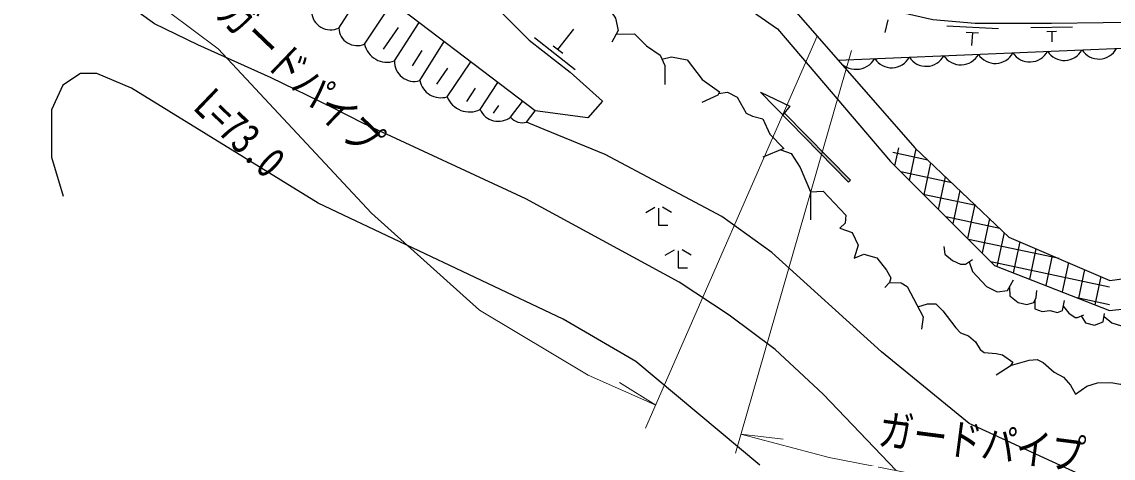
# Model space of a CAD drawing. Units: millimetres at full size, sheet at 1:1000; details may follow other scales. Extents: x 40000 to 680000, y 20000 to 380000.
# Drawn here: x 91332 to 154480, y 241516 to 266764 of the extents above; entities that cross this region are included whole.
import ezdxf
from ezdxf.enums import TextEntityAlignment as Align

# ---------------------------------------------------------------- set-up
doc = ezdxf.new("R2010")
doc.units = ezdxf.units.MM
doc.header["$LTSCALE"] = 1000
doc.layers.add('M-BGD', color=7, linetype='Continuous', lineweight=25)
doc.layers.add('M-STR-HTXT', color=7, linetype='Continuous', lineweight=13)
doc.styles.add('ＭＳ ゴシック', font='')
doc.styles.get('ＭＳ ゴシック').set_extended_font_data('MS Gothic')

msp = doc.modelspace()

# ---------------------------------------------------------------- hatches: boundary and pattern name
at = {"layer": 'M-BGD'}
msp.add_hatch(color=256, dxfattribs=at).paths.add_polyline_path([(135451, 261498), (137653, 259251), (139275, 257595), (139168, 257490), (137605, 259086)])

# ---------------------------------------------------------------- linework, layer by layer
for p, q in [((109674, 266406), (111340, 269002)), ((111167, 265475), (112783, 267901)), ((112891, 264504), (114326, 266725)), ((141433, 266883), (141266, 266152)), ((147845, 266352), (144850, 266517)), ((112265, 265190), (113125, 266445)), ((120989, 265854), (123353, 264006)), ((122356, 265166), (123280, 266348)), ((146680, 266116), (145981, 266154)), ((146331, 266135), (146290, 265386)), ((152120, 266451), (149720, 266425)), ((151202, 266201), (150642, 266195)), ((150922, 266198), (150929, 265598)), ((114356, 263361), (115779, 265617)), ((122080, 265382), (122632, 264951)), ((113946, 264215), (114501, 265108)), ((115339, 263160), (115976, 264077)), ((115943, 262425), (117310, 264450)), ((117088, 262151), (117576, 262918)), ((117850, 261684), (118878, 263255)), ((119611, 261246), (120310, 262163)), ((139168, 257490), (134075, 262689)), ((134075, 262689), (135762, 261884)), ((118615, 261483), (118929, 261932)), ((120543, 260967), (121034, 261611)), ((135762, 261884), (135357, 261380)), ((139275, 257595), (135451, 261498)), ((143749, 258768), (141730, 259197)), ((142053, 259479), (141830, 258432)), ((143062, 259418), (142674, 257592)), ((143913, 258612), (143518, 256751)), ((145140, 257450), (142187, 258077)), ((144764, 257805), (144361, 255911)), ((139168, 257490), (139275, 257595)), ((146530, 256132), (143491, 256778)), ((145615, 256999), (145205, 255070)), ((127430, 255741), (127955, 256044)), ((128930, 255741), (128405, 256044)), ((146466, 256193), (146049, 254230)), ((147921, 254814), (144796, 255478)), ((147317, 255386), (146892, 253389)), ((148168, 254580), (147750, 252613)), ((151346, 253063), (146100, 254179)), ((149076, 254043), (148694, 252244)), ((128566, 253260), (129091, 253563)), ((130066, 253260), (129541, 253563)), ((150013, 253639), (149638, 251875)), ((150949, 253235), (150582, 251506)), ((154277, 251418), (147404, 252879)), ((151886, 252831), (151525, 251136)), ((152822, 252427), (152469, 250767)), ((153758, 252023), (153413, 250398)), ((154267, 250398), (152399, 250795))]:
    msp.add_line(p, q, dxfattribs=at)
for points in [[(77385, 292541), (84644, 288789), (97994, 282692), (104817, 279584), (113514, 272852), (120690, 265707), (123054, 263859), (124940, 262181), (124082, 261216), (121030, 261614), (111340, 269002), (107298, 271949), (100853, 275624), (97713, 277319), (95229, 279811), (90150, 282124), (78474, 287568)], [(141915, 240809), (137693, 245221), (134922, 247795), (132265, 249787), (129367, 251693), (120499, 256524), (111101, 260876), (109245, 261827), (105750, 263530), (101522, 265434), (99014, 266643), (97106, 268042), (92953, 270533), (92054, 270899), (91129, 271047), (90353, 270948), (89853, 270621), (88968, 269320), (88696, 267549), (88696, 265941), (89578, 254503)], [(129583, 270183), (135049, 266362), (141587, 258675), (147621, 252663), (154264, 250066), (160491, 250727), (169607, 254328), (175625, 252132), (182452, 246772), (190638, 243425)], [(133530, 268995), (136138, 267329), (143000, 259477), (148449, 254313), (154280, 251798), (160050, 252580), (161916, 253070), (169974, 256002)], [(124112, 267962), (125136, 267773), (125675, 266970), (125846, 266258), (125462, 265594)], [(140238, 267771), (144047, 266903), (146488, 266687), (150917, 266678), (159881, 266809), (163522, 266632), (170759, 266211), (185086, 265122), (190844, 262841), (195534, 256444), (196658, 245662)], [(125722, 266043), (126777, 266077), (127471, 265380), (128259, 264844), (128531, 264235), (128531, 263135)], [(138571, 264545), (158671, 265395), (161914, 265519), (186630, 264510)], [(128369, 264598), (128926, 264743), (129833, 264564), (130707, 263425), (131697, 262717), (131602, 262513), (130683, 262106)], [(134044, 241104), (126865, 247109), (122659, 249566), (108480, 256269), (97670, 262926), (95671, 263782), (94725, 263782), (93706, 263103), (93051, 261672), (93051, 258931), (93717, 256677)], [(131650, 262615), (132170, 262695), (132717, 262398), (133249, 261485), (133618, 261313), (134202, 261149), (134604, 260261), (135428, 259439), (134201, 258936)], [(154820, 239527), (146141, 243530), (141074, 247675), (134734, 253419), (131832, 255502), (125079, 259093), (121560, 260538), (120543, 260967)], [(135248, 259366), (135856, 259144), (136372, 258339), (136973, 256926), (136975, 255788), (136975, 255308)], [(136973, 256926), (137700, 256975), (139014, 255583), (138969, 255110), (138672, 254829), (139377, 254571), (139734, 253834), (139500, 253094), (140062, 253327), (140812, 253104), (141359, 252388), (141612, 251955), (141545, 251679), (141274, 251392)], [(128180, 255987), (128180, 255004), (128705, 255004)], [(129316, 253506), (129316, 252523), (129841, 252523)], [(144677, 253774), (144743, 253330), (145192, 252962), (145655, 252750), (145939, 252750), (146345, 253009)], [(146142, 252880), (146331, 252310), (147148, 251446), (147764, 251133), (148373, 251213), (148704, 251832)], [(141545, 251679), (142204, 251659), (142551, 251443), (143483, 249700), (143393, 248976)], [(148472, 251398), (148496, 250902), (148974, 250518), (149479, 250410), (149881, 250528), (150023, 250816), (150065, 251217)], [(143181, 250264), (143736, 250453), (144226, 250448), (144616, 250045), (145384, 249058), (145650, 248778), (146114, 248592), (146508, 248245), (146793, 247795), (147025, 247636), (147708, 247576), (148077, 247496), (148676, 247066), (148521, 246849), (147705, 246328)], [(149952, 250672), (149952, 250149), (150378, 250008), (150822, 250055), (151252, 249942), (151554, 250064), (151663, 250631)], [(151598, 250294), (151919, 249898), (152278, 249653), (152410, 249653), (152779, 249804)], [(152635, 249745), (152874, 249345), (153399, 249208), (153904, 249397), (153975, 249879)], [(153952, 249719), (154396, 249355), (154968, 249166), (155886, 249166), (156099, 249364), (156099, 249774)], [(148537, 246871), (149617, 247196), (150089, 247223), (150430, 247051), (151057, 246484), (151611, 246209), (152005, 245746), (152305, 245220), (152952, 245679), (153581, 245868), (154347, 245897), (154904, 245802), (155708, 245377), (156276, 245287), (155468, 244524)]]:
    msp.add_lwpolyline(points, dxfattribs=at)
for centre, radius, start, end in [((109198, 267396), 1099, 182.68094, 295.64999), ((110741, 266455), 1069, 182.64902, 293.44468), ((112450, 265737), 1309, 191.53984, 289.69935), ((153651, 265772), 1160, 212.90873, 331.93835), ((139600, 265283), 1266, 215.68983, 329.15725), ((141661, 265265), 1160, 212.90873, 331.93835), ((143660, 265349), 1160, 212.90873, 331.93835), ((145658, 265434), 1160, 212.90873, 331.93835), ((147656, 265518), 1160, 212.90873, 331.93835), ((149654, 265603), 1160, 212.90873, 331.93835), ((151652, 265688), 1160, 212.90873, 331.93835), ((114040, 264466), 1150, 178.13066, 285.95741), ((115585, 263631), 1258, 192.38474, 286.52008), ((117245, 262952), 1405, 202.056, 295.48023), ((118905, 262167), 1160, 204.58569, 307.51051), ((120286, 261805), 876, 219.58995, 287.04194)]:
    msp.add_arc(centre, radius, start, end, dxfattribs=at)
at = {"layer": 'M-STR-HTXT'}
for p, q in [((137353, 265939), (127424, 243260)), ((139341, 265106), (132624, 241813)), ((128008, 244593), (125922, 245888)), ((132941, 242912), (135379, 242623))]:
    msp.add_line(p, q, dxfattribs=at)
for points in [[(128008, 244593), (124097, 246322), (117815, 250082), (111572, 255685), (102698, 265194), (98359, 268460), (93695, 271356), (88429, 273575), (83750, 274975), (81139, 275386)], [(132941, 242912), (138056, 241564), (143880, 240424), (147958, 239931), (153870, 239563), (159079, 239367)]]:
    msp.add_lwpolyline(points, dxfattribs=at)

# ---------------------------------------------------------------- texts
at = {"layer": 'M-STR-HTXT', "style": 'ＭＳ ゴシック', "width": 0.8}
for s, rotation, p in [('ガードパイプ', 316.175, (106423, 262594)), ('L=73.0', 316.175, (102935, 259287)), ('ガードパイプ', 352.64, (146697, 240991))]:
    msp.add_text(s, height=1833, rotation=rotation, dxfattribs=at).set_placement(p, align=Align.BOTTOM_CENTER)

doc.saveas('drawing.dxf')
